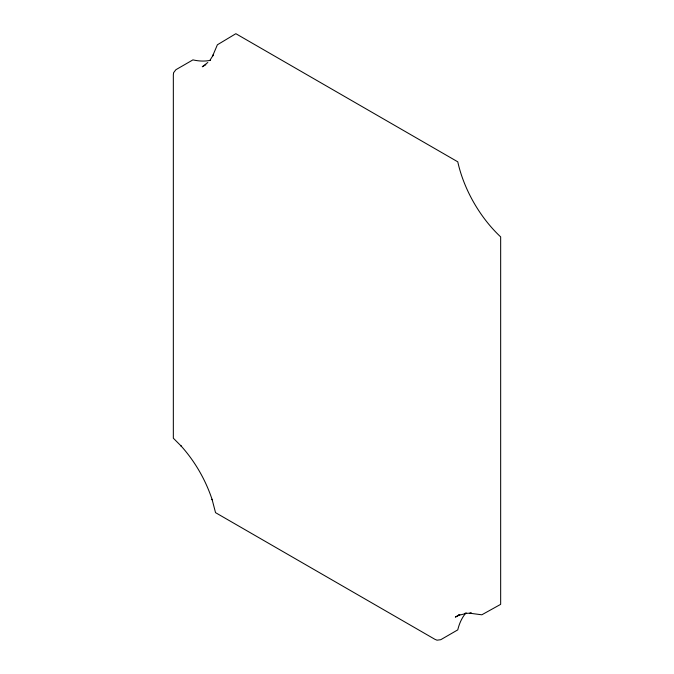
<?xml version="1.0" encoding="UTF-8"?>
<svg xmlns="http://www.w3.org/2000/svg" width="674" height="674" viewBox="0 0 674 674"><rect width="100%" height="100%" fill="white"/><g stroke="black" fill="none" stroke-linecap="round" stroke-linejoin="round"><path stroke-width="1.01" d="M209.934 60.331L213.523 54.577L212.588 56.068L217.382 44.787L235.858 33.7L457.772 161.819A91.15 52.623 60 0 0 500.664 236.886L500.664 604.342L481.826 614.798L469.77 613.222L471.522 613.155L464.799 613.382M207.828 62.488L202.276 66.777L205.865 64.712M459.828 614.528L455.346 617.114L459.348 614.983L457.604 615.648L466.61 613.323M210.566 60.272A89.886 51.898 60 0 1 192.933 59.876L175.897 69.708L173.631 72.657L173.336 74.772L173.336 438.201L181.517 446.407L181.062 445.935C195.039 461.513 205.688 480.023 212.234 499.889L212.049 499.266L215.537 512.653L434.991 639.356L437.013 640.182L440.737 639.71L457.764 629.878A84.166 48.595 60 0 1 465.97 612.902"/></g></svg>
